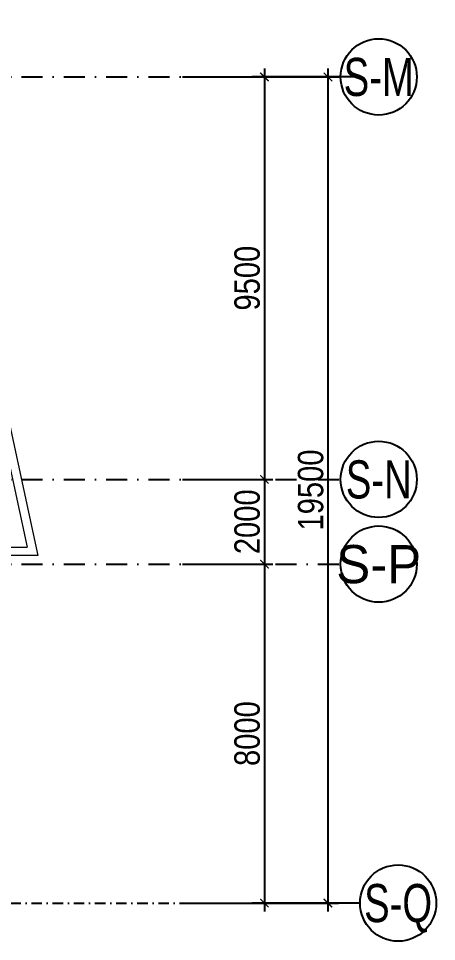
# Model space of a CAD drawing. Header units: millimetres. Extents: x -1534340 to 1713810, y -1348191 to 1114081.
# Drawn here: x 1568512 to 1578389, y -335460 to -313673 of the extents above; entities that cross this region are included whole.
import ezdxf
from ezdxf.enums import TextEntityAlignment as Align

# ---------------------------------------------------------------- set-up
doc = ezdxf.new("R2010")
doc.units = ezdxf.units.MM
doc.header["$LTSCALE"] = 100
doc.header["$PDMODE"] = 32
doc.header["$PDSIZE"] = 2.5
doc.linetypes.add('HIDDEN', pattern=[0.375, 0.25, -0.125])
doc.linetypes.add('xref.asix of  podium$0$xref.asix of  podium$0$DASHDOT', pattern=[1, 0.5, -0.25, 0, -0.25])
for name, color, linetype in [('ccu12-Manh', 8, 'Continuous'), ('xref.asix of  podium$0$xref.asix of  podium$0$AUDIT_I_220805193045-1', 50, 'Continuous'), ('xref.asix of  podium$0$xref.asix of  podium$0$AUDIT_I_220807103235-17', 50, 'Continuous'), ('xref.asix of  podium$0$xref.asix of  podium$0$KT-Dim', 8, 'Continuous'), ('xref.asix of  podium$0$xref.asix of  podium$0$KT-Kich thuoc', 9, 'Continuous'), ('xref.asix of  podium$0$xref.asix of  podium$0$KT-Luoi truc South Tower', 8, 'xref.asix of  podium$0$xref.asix of  podium$0$DASHDOT')]:
    doc.layers.add(name, color=color, linetype=linetype)
doc.layers.add('KT-Net khuat', color=8, linetype='HIDDEN', lineweight=18)
doc.styles.add('Arial Narrow', font='ARIALN.TTF')
doc.styles.add('xref.asix of  podium$0$xref.asix of  podium$0$HBA-Text', font='GOTHIC.TTF')
doc.dimstyles.new('CCU_1-200', dxfattribs={"dimscale": 200, "dimtxt": 3, "dimasz": 1, "dimexe": 1, "dimexo": 2, "dimgap": 0.5, "dimtad": 1, "dimdec": 0, "dimdsep": 46, "dimtxsty": 'Arial Narrow', "dimblk": 'ARCHTICK', "dimcen": -1, "dimdle": 1, "dimclrd": 256, "dimclre": 256, "dimclrt": 3, "dimadec": 0, "dimazin": 2, "dimtfac": 0.1, "dimtdec": 0, "dimtix": 1, "dimtmove": 2, "dimatfit": 1, "dimfxl": 1, "dimtvp": 0.833333, "dimtolj": 1, "dimtzin": 12, "dimarcsym": 0})

# ---------------------------------------------------------------- blocks, each defined once
blk = doc.blocks.new('_ARCHTICK')
at = {"color": 0, "linetype": 'ByBlock', "const_width": 0.15}
blk.add_lwpolyline([(-0.5, -0.5), (0.5, 0.5)], dxfattribs=at)
blk = doc.blocks.new('*D2862')
at = {"layer": 'Defpoints', "color": 0, "transparency": 16777216}
for p in [(5981, 27070), (5981, 7570), (9819, 7570)]:
    blk.add_point(p, dxfattribs=at)
at = {"layer": 'xref.asix of  podium$0$xref.asix of  podium$0$KT-Kich thuoc', "lineweight": -2, "transparency": 16777216}
for p, q in [((9819, 27270), (9819, 7370)), ((6381, 27070), (10019, 27070)), ((6381, 7570), (10019, 7570))]:
    blk.add_line(p, q, dxfattribs=at)
at = {"layer": 'xref.asix of  podium$0$xref.asix of  podium$0$KT-Kich thuoc', "lineweight": -2, "transparency": 16777216, "xscale": 200, "yscale": 200, "zscale": 200}
for p, rotation in [((9819, 27070), 90), ((9819, 7570), 270)]:
    blk.add_blockref('_ARCHTICK', p, dxfattribs=dict(at, rotation=rotation))
at = {"layer": 'xref.asix of  podium$0$xref.asix of  podium$0$KT-Kich thuoc', "color": 3, "transparency": 16777216, "insert": (9412, 17320), "char_height": 600, "attachment_point": 5, "rotation": 90, "style": 'Arial Narrow'}
blk.add_mtext('\\A1;19500', dxfattribs=at)
blk = doc.blocks.new('*D2851')
at = {"layer": 'Defpoints', "color": 0, "transparency": 16777216}
for p in [(5981, 15570), (5981, 7570), (8319, 7570)]:
    blk.add_point(p, dxfattribs=at)
at = {"layer": 'xref.asix of  podium$0$xref.asix of  podium$0$KT-Kich thuoc', "lineweight": -2, "transparency": 16777216}
for p, q in [((8319, 15770), (8319, 7370)), ((6381, 15570), (8519, 15570)), ((6381, 7570), (8519, 7570))]:
    blk.add_line(p, q, dxfattribs=at)
at = {"layer": 'xref.asix of  podium$0$xref.asix of  podium$0$KT-Kich thuoc', "lineweight": -2, "transparency": 16777216, "xscale": 200, "yscale": 200, "zscale": 200}
for p, rotation in [((8319, 15570), 90), ((8319, 7570), 270)]:
    blk.add_blockref('_ARCHTICK', p, dxfattribs=dict(at, rotation=rotation))
at = {"layer": 'xref.asix of  podium$0$xref.asix of  podium$0$KT-Kich thuoc', "color": 3, "transparency": 16777216, "insert": (7912, 11570), "char_height": 600, "attachment_point": 5, "rotation": 90, "style": 'Arial Narrow'}
blk.add_mtext('\\A1;8000', dxfattribs=at)
blk = doc.blocks.new('xref.asix of  podium$0$xref.asix of  podium$0$GRID-SYM-flat-83')
at = {"layer": 'xref.asix of  podium$0$xref.asix of  podium$0$AUDIT_I_220805193045-1'}
blk.add_ellipse((0, 0, 0), major_axis=(-900, 5), ratio=1, dxfattribs=at)
at = {"layer": 'xref.asix of  podium$0$xref.asix of  podium$0$AUDIT_I_220805193045-1', "style": 'xref.asix of  podium$0$xref.asix of  podium$0$HBA-Text'}
blk.add_attdef('GRID', text='', height=900, rotation=359.6303, dxfattribs=at).set_placement((0, 0, 0), align=Align.MIDDLE_CENTER)
blk = doc.blocks.new('xref.asix of  podium$0$xref.asix of  podium$0$GRID-SYM-flat-84')
at = {"layer": 'xref.asix of  podium$0$xref.asix of  podium$0$AUDIT_I_220805193045-1'}
blk.add_ellipse((0, 0, 0), major_axis=(-900, 5), ratio=1, dxfattribs=at)
at = {"layer": 'xref.asix of  podium$0$xref.asix of  podium$0$AUDIT_I_220805193045-1', "style": 'xref.asix of  podium$0$xref.asix of  podium$0$HBA-Text'}
blk.add_attdef('GRID', text='', height=900, rotation=359.6303, dxfattribs=at).set_placement((0, 0, 0), align=Align.MIDDLE_CENTER)
blk = doc.blocks.new('xref.asix of  podium$0$xref.asix of  podium$0$GRID-SYM-flat-85')
at = {"layer": 'xref.asix of  podium$0$xref.asix of  podium$0$AUDIT_I_220805193045-1'}
blk.add_ellipse((0, 0, 0), major_axis=(-900, 5), ratio=1, dxfattribs=at)
at = {"layer": 'xref.asix of  podium$0$xref.asix of  podium$0$AUDIT_I_220805193045-1', "style": 'xref.asix of  podium$0$xref.asix of  podium$0$HBA-Text'}
blk.add_attdef('GRID', text='', height=900, rotation=359.6303, dxfattribs=at).set_placement((0, 0, 0), align=Align.MIDDLE_CENTER)
blk = doc.blocks.new('xref.asix of  podium$0$xref.asix of  podium$0$GRID-SYM-flat-86')
at = {"layer": 'xref.asix of  podium$0$xref.asix of  podium$0$AUDIT_I_220805193045-1'}
blk.add_ellipse((0, 0, 0), major_axis=(-900, 5), ratio=1, dxfattribs=at)
at = {"layer": 'xref.asix of  podium$0$xref.asix of  podium$0$AUDIT_I_220805193045-1', "style": 'xref.asix of  podium$0$xref.asix of  podium$0$HBA-Text'}
blk.add_attdef('GRID', text='', height=900, rotation=359.6303, dxfattribs=at).set_placement((0, 0, 0), align=Align.MIDDLE_CENTER)
blk = doc.blocks.new('*D2852')
at = {"layer": 'Defpoints', "color": 0, "transparency": 16777216}
for p in [(5981, 27070), (5981, 17570), (8319, 17570)]:
    blk.add_point(p, dxfattribs=at)
at = {"layer": 'xref.asix of  podium$0$xref.asix of  podium$0$KT-Kich thuoc', "lineweight": -2, "transparency": 16777216}
for p, q in [((8319, 27270), (8319, 17370)), ((6381, 27070), (8519, 27070)), ((6381, 17570), (8519, 17570))]:
    blk.add_line(p, q, dxfattribs=at)
at = {"layer": 'xref.asix of  podium$0$xref.asix of  podium$0$KT-Kich thuoc', "lineweight": -2, "transparency": 16777216, "xscale": 200, "yscale": 200, "zscale": 200}
for p, rotation in [((8319, 27070), 90), ((8319, 17570), 270)]:
    blk.add_blockref('_ARCHTICK', p, dxfattribs=dict(at, rotation=rotation))
at = {"layer": 'xref.asix of  podium$0$xref.asix of  podium$0$KT-Kich thuoc', "color": 3, "transparency": 16777216, "insert": (7912, 22320), "char_height": 600, "attachment_point": 5, "rotation": 90, "style": 'Arial Narrow'}
blk.add_mtext('\\A1;9500', dxfattribs=at)
blk = doc.blocks.new('*D2853')
at = {"layer": 'Defpoints', "color": 0, "transparency": 16777216}
for p in [(5981, 17570), (5981, 15570), (8319, 15570)]:
    blk.add_point(p, dxfattribs=at)
at = {"layer": 'xref.asix of  podium$0$xref.asix of  podium$0$KT-Kich thuoc', "lineweight": -2, "transparency": 16777216}
for p, q in [((8319, 17770), (8319, 15370)), ((6381, 17570), (8519, 17570)), ((6381, 15570), (8519, 15570))]:
    blk.add_line(p, q, dxfattribs=at)
at = {"layer": 'xref.asix of  podium$0$xref.asix of  podium$0$KT-Kich thuoc', "lineweight": -2, "transparency": 16777216, "xscale": 200, "yscale": 200, "zscale": 200}
for p, rotation in [((8319, 17570), 90), ((8319, 15570), 270)]:
    blk.add_blockref('_ARCHTICK', p, dxfattribs=dict(at, rotation=rotation))
at = {"layer": 'xref.asix of  podium$0$xref.asix of  podium$0$KT-Kich thuoc', "color": 3, "transparency": 16777216, "insert": (7912, 16570), "char_height": 600, "attachment_point": 5, "rotation": 90, "style": 'Arial Narrow'}
blk.add_mtext('\\A1;2000', dxfattribs=at)
blk = doc.blocks.new('xref.asix of  podium$0$xref.asix of  podium$0$Asix South Tower')
at = {"layer": 'xref.asix of  podium$0$xref.asix of  podium$0$KT-Kich thuoc'}
for p, q in [((10576.4, 27070.4), (8018.8, 27070.4)), ((10576.4, 7570.4), (8018.8, 7570.4))]:
    blk.add_line(p, q, dxfattribs=at)
at = {"layer": 'xref.asix of  podium$0$xref.asix of  podium$0$KT-Luoi truc South Tower', "ltscale": 10}
for p, q in [((-49426.2, 27070.4), (10118.8, 27070.4)), ((-49426.2, 17570.4), (10118.8, 17570.4)), ((-49426.2, 15570.4), (10118.8, 15570.4))]:
    blk.add_line(p, q, dxfattribs=at)
at = {"layer": 'xref.asix of  podium$0$xref.asix of  podium$0$KT-Luoi truc South Tower', "ltscale": 5}
blk.add_line((-52698.1, 7570.4), (10118.8, 7570.4), dxfattribs=at)
at = {"layer": 'xref.asix of  podium$0$xref.asix of  podium$0$KT-Dim'}
ref = blk.add_blockref('xref.asix of  podium$0$xref.asix of  podium$0$GRID-SYM-flat-83', (11018.8, 27070, 0), dxfattribs=dict(at, rotation=0.325197994598278))
ref.add_attrib('GRID', 'S-M', dxfattribs={"layer": 'xref.asix of  podium$0$xref.asix of  podium$0$AUDIT_I_220807103235-17', "height": 900, "style": 'xref.asix of  podium$0$xref.asix of  podium$0$HBA-Text', "width": 0.75}).set_placement((11018.8, 27070, 0), align=Align.MIDDLE_CENTER)
ref = blk.add_blockref('xref.asix of  podium$0$xref.asix of  podium$0$GRID-SYM-flat-84', (11018.8, 17570.1, 0), dxfattribs=dict(at, rotation=0.325197994598278))
ref.add_attrib('GRID', 'S-N', dxfattribs={"layer": 'xref.asix of  podium$0$xref.asix of  podium$0$AUDIT_I_220807103235-17', "height": 900, "style": 'xref.asix of  podium$0$xref.asix of  podium$0$HBA-Text', "width": 0.75}).set_placement((11018.8, 17570.1, 0), align=Align.MIDDLE_CENTER)
ref = blk.add_blockref('xref.asix of  podium$0$xref.asix of  podium$0$GRID-SYM-flat-85', (11018.8, 15570.1, 0), dxfattribs=dict(at, rotation=0.325197994598278))
ref.add_attrib('GRID', 'S-P', dxfattribs={"layer": 'xref.asix of  podium$0$xref.asix of  podium$0$AUDIT_I_220807103235-17', "height": 900, "rotation": 359.95545, "style": 'xref.asix of  podium$0$xref.asix of  podium$0$HBA-Text'}).set_placement((11018.8, 15570.1, 0), align=Align.MIDDLE_CENTER)
ref = blk.add_blockref('xref.asix of  podium$0$xref.asix of  podium$0$GRID-SYM-flat-86', (11476.4, 7570.1, 0), dxfattribs=dict(at, rotation=0.325197994598278))
ref.add_attrib('GRID', 'S-Q', dxfattribs={"layer": 'xref.asix of  podium$0$xref.asix of  podium$0$AUDIT_I_220807103235-17', "height": 900, "style": 'xref.asix of  podium$0$xref.asix of  podium$0$HBA-Text', "width": 0.75}).set_placement((11476.4, 7570.1, 0), align=Align.MIDDLE_CENTER)
at = {"layer": 'xref.asix of  podium$0$xref.asix of  podium$0$KT-Kich thuoc'}
for base, p1, p2, picture, middle in [((9818.8, 7570.4), (5981.1, 27070.4), (5981.1, 7570.4), '*D2862', (9412.4, 17320.4)), ((8318.8, 17570.4), (5981.1, 27070.4), (5981.1, 17570.4), '*D2852', (7912.4, 22320.4)), ((8318.8, 15570.4), (5981.1, 17570.4), (5981.1, 15570.4), '*D2853', (7912.4, 16570.4)), ((8318.8, 7570.4), (5981.1, 15570.4), (5981.1, 7570.4), '*D2851', (7912.4, 11570.4))]:
    dim = blk.add_linear_dim(base=base, p1=p1, p2=p2, angle=90, dimstyle='CCU_1-200', dxfattribs=at)
    dim.commit()
    dim.dimension.update_dxf_attribs({"geometry": picture, "text_midpoint": middle})
blk = doc.blocks.new('312')
at = {"layer": 'KT-Net khuat', "linetype": 'HIDDEN', "ltscale": 3000}
blk.add_line((1564295.8, -326151.9, 0), (1568720.2, -326151.9, 0), dxfattribs=at)
at = {"layer": 'KT-Net khuat', "linetype": 'ByBlock', "ltscale": 30, "elevation": 0}
for points in [[(1562386.9, -326194.1), (1557802.4, -304925.5), (1564058.7, -303576.9), (1568967.9, -326351.9), (1564295.8, -326351.9)], [(1562582.4, -326151.9), (1558040, -305078.9), (1563905.3, -303814.6), (1568720.2, -326151.9)]]:
    blk.add_lwpolyline(points, dxfattribs=at)
at = {"layer": 'xref.asix of  podium$0$xref.asix of  podium$0$KT-Kich thuoc'}
blk.add_blockref('xref.asix of  podium$0$xref.asix of  podium$0$Asix South Tower', (1566004.7, -342122.3), dxfattribs=at)

msp = doc.modelspace()

# ---------------------------------------------------------------- block references
at = {"layer": 'ccu12-Manh'}
msp.add_blockref('312', (0, 0), dxfattribs=at)

doc.saveas('drawing.dxf')
